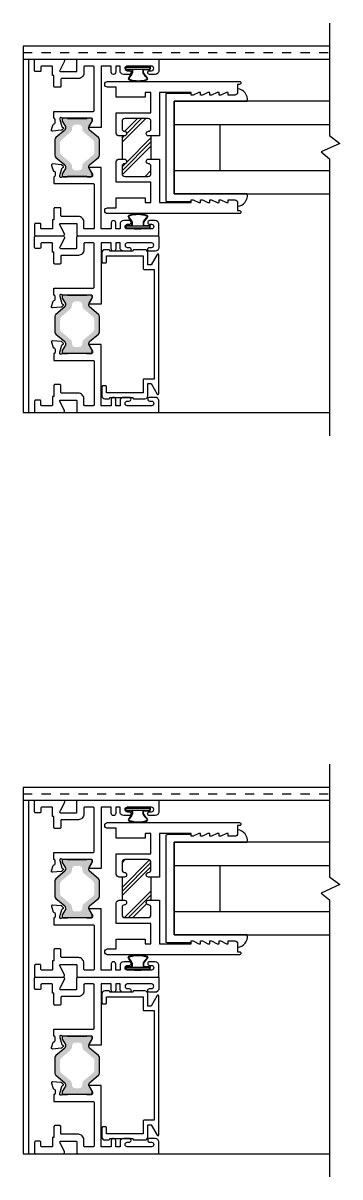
# Model space of a CAD drawing. Extents: x -239 to 68, y 0 to 111.
# Drawn here: x 7.54 to 10.97, y 7.67 to 20.12 of the extents above; entities that cross this region are included whole.
import ezdxf

# ---------------------------------------------------------------- set-up
doc = ezdxf.new("R2010")
doc.units = 0
doc.header["$LTSCALE"] = 0.25
doc.header["$MEASUREMENT"] = 0
doc.linetypes.add('HIDDEN', pattern=[0.375, 0.25, -0.125])
doc.layers.get('0').update_dxf_attribs({"linetype": 'CONTINUOUS'})
for name, color, linetype in [('FRAME', 1, 'CONTINUOUS'), ('GLASS', 7, 'CONTINUOUS'), ('SEAL', 7, 'CONTINUOUS'), ('SILL-PAN', 7, 'CONTINUOUS'), ('VENT', 5, 'CONTINUOUS')]:
    doc.layers.add(name, color=color, linetype=linetype)

# ---------------------------------------------------------------- blocks, each defined once
blk = doc.blocks.new('3711-JAMB')
h = blk.add_hatch(color=7)
h.dxf.hatch_style = 1
edge = h.paths.add_edge_path(flags=16)
edge.add_arc((-0.976, -0.753), 0.0472, -50.0002, 0, ccw=False)
edge.add_line((-0.945, -0.789), (-1.041, -0.87))
edge.add_arc((-1.011, -0.906), 0.0472, 129.9998, 180)
edge.add_line((-1.058, -0.906), (-1.058, -1.002))
edge.add_arc((-1.011, -1.002), 0.0472, 180, 230.0002)
edge.add_line((-1.041, -1.038), (-0.945, -1.119))
edge.add_arc((-0.976, -1.155), 0.0472, 0, 50.0002, ccw=False)
edge.add_line((-0.928, -1.155), (-0.928, -1.165))
edge.add_arc((-0.893, -1.165), 0.0355, 180.7985, 270)
edge.add_line((-0.893, -1.2), (-0.853, -1.2))
edge.add_arc((-0.853, -1.165), 0.0355, 270, 359.2015)
edge.add_line((-0.818, -1.165), (-0.818, -1.155))
edge.add_arc((-0.77, -1.155), 0.0472, 129.9998, 180, ccw=False)
edge.add_line((-0.801, -1.119), (-0.705, -1.038))
edge.add_arc((-0.735, -1.002), 0.0472, 309.9998, 360)
edge.add_line((-0.688, -1.002), (-0.688, -0.906))
edge.add_arc((-0.735, -0.906), 0.0472, 360, 410.0002)
edge.add_line((-0.705, -0.87), (-0.801, -0.789))
edge.add_arc((-0.77, -0.753), 0.0472, 180, 230.0002, ccw=False)
edge.add_line((-0.818, -0.753), (-0.818, -0.743))
edge.add_arc((-0.853, -0.743), 0.0355, 0.7985, 90)
edge.add_line((-0.853, -0.708), (-0.893, -0.708))
edge.add_arc((-0.893, -0.743), 0.0355, 90, 179.2015)
edge.add_line((-0.928, -0.743), (-0.928, -0.753))
edge = h.paths.add_edge_path()
edge.add_arc((-0.719, -0.744), 0.0302, 149.9999, 229.9998)
edge.add_line((-0.738, -0.767), (-0.644, -0.847))
edge.add_arc((-0.663, -0.87), 0.0302, 0, 49.9998, ccw=False)
edge.add_line((-0.633, -0.87), (-0.633, -1.038))
edge.add_arc((-0.663, -1.038), 0.0302, 310.0002, 360, ccw=False)
edge.add_line((-0.644, -1.061), (-0.738, -1.141))
edge.add_arc((-0.719, -1.164), 0.0302, 130.0002, 210.0001)
edge.add_line((-0.745, -1.179), (-0.712, -1.237))
edge.add_arc((-0.722, -1.243), 0.0119, 0, 30.0001, ccw=False)
edge.add_line((-0.71, -1.243), (-0.71, -1.257))
edge.add_arc((-0.722, -1.257), 0.0119, -89.931, 0.069, ccw=False)
edge.add_line((-0.722, -1.269), (-0.765, -1.269))
edge.add_arc((-0.765, -1.259), 0.00991, 216.8699, 270, ccw=False)
edge.add_line((-0.773, -1.265), (-0.973, -1.265))
edge.add_arc((-0.981, -1.259), 0.00991, 270, 323.1301, ccw=False)
edge.add_line((-0.981, -1.269), (-1.024, -1.269))
edge.add_arc((-1.024, -1.257), 0.0119, 180, 270, ccw=False)
edge.add_line((-1.036, -1.257), (-1.036, -1.243))
edge.add_arc((-1.024, -1.243), 0.0119, 149.9999, 180, ccw=False)
edge.add_line((-1.034, -1.237), (-1.001, -1.179))
edge.add_arc((-1.027, -1.164), 0.0302, 329.9999, 409.9998)
edge.add_line((-1.008, -1.141), (-1.102, -1.061))
edge.add_arc((-1.083, -1.038), 0.0302, 180, 229.9998, ccw=False)
edge.add_line((-1.113, -1.038), (-1.113, -0.87))
edge.add_arc((-1.083, -0.87), 0.0302, 130.0002, 180, ccw=False)
edge.add_line((-1.102, -0.847), (-1.008, -0.767))
edge.add_arc((-1.027, -0.744), 0.0302, 310.0002, 390.0001)
edge.add_line((-1.001, -0.729), (-1.034, -0.671))
edge.add_arc((-1.024, -0.665), 0.0119, 180, 210.0001, ccw=False)
edge.add_line((-1.036, -0.665), (-1.036, -0.651))
edge.add_arc((-1.024, -0.651), 0.0119, 90, 180, ccw=False)
edge.add_line((-1.024, -0.639), (-0.981, -0.639))
edge.add_arc((-0.981, -0.649), 0.00991, 36.8699, 90, ccw=False)
edge.add_line((-0.973, -0.643), (-0.773, -0.643))
edge.add_arc((-0.765, -0.649), 0.00991, 90, 143.1301, ccw=False)
edge.add_line((-0.765, -0.639), (-0.722, -0.639))
edge.add_arc((-0.722, -0.651), 0.0119, -0.069, 89.931, ccw=False)
edge.add_line((-0.71, -0.651), (-0.71, -0.665))
edge.add_arc((-0.722, -0.665), 0.0119, -30.0001, 0, ccw=False)
edge.add_line((-0.712, -0.671), (-0.745, -0.729))
for points in [[(-1.037, -0.21), (-1.039, -0.21, 0.414214), (-1.049, -0.22), (-1.049, -0.294, -0.414214), (-1.059, -0.304), (-1.114, -0.304, -0.414214), (-1.124, -0.294), (-1.124, -0.175), (-1.138, -0.175), (-1.138, -0.085, 0.414214), (-1.148, -0.075), (-1.255, -0.075, 0.414214), (-1.265, -0.085), (-1.265, -0.125, -0.414214), (-1.275, -0.135), (-1.323, -0.135, -0.414214), (-1.333, -0.125), (-1.333, -0.01, -0.414214), (-1.323, 0), (-1.026, 0, -0.546624), (-1.011, -0.023), (-1.062, -0.121, 0.546624), (-1.053, -0.135), (-0.885, -0.135, 0.414214), (-0.875, -0.125), (-0.875, -0.01, -0.414214), (-0.865, 0), (0, 0, -0.414214), (0.01, -0.01), (0.01, -0.125, -0.414214), (-0.03, -0.165), (-0.09, -0.165, -0.414214), (-0.11, -0.145, -0.414214), (-0.09, -0.125), (-0.07, -0.125, 0.414214), (-0.045, -0.1), (-0.045, -0.1, 0.414214), (-0.07, -0.075), (-0.331, -0.075, 0.414214), (-0.355, -0.1), (-0.355, -0.1, 0.414214), (-0.331, -0.125), (-0.31, -0.125, -0.414214), (-0.29, -0.145), (-0.29, -0.145, -0.414214), (-0.309, -0.165), (-0.37, -0.165, -0.414214), (-0.41, -0.125), (-0.41, -0.075), (-0.455, -0.075), (-0.455, -0.14, -0.414214), (-0.48, -0.165), (-0.48, -0.165, -0.414214), (-0.505, -0.141), (-0.505, -0.075), (-0.615, -0.075), (-0.615, -0.737), (-0.736, -0.737, -0.585524), (-0.742, -0.725), (-0.708, -0.665, 0.137872), (-0.706, -0.659), (-0.706, -0.651, 0.414214), (-0.718, -0.639), (-1.032, -0.639, -0.213422), (-1.04, -0.635, 0.6885), (-1.061, -0.643), (-1.061, -0.649, 0.065543), (-1.061, -0.652), (-1.04, -0.728, 0.267949), (-1.032, -0.736), (-1.028, -0.737, -0.57735), (-1.024, -0.751), (-1.038, -0.765, -0.176327), (-1.046, -0.768), (-1.139, -0.777, -0.548619), (-1.151, -0.761), (-1.131, -0.705, -0.263725), (-1.122, -0.698, 0.359508), (-1.112, -0.686), (-1.112, -0.651, 0.414214), (-1.124, -0.639), (-1.124, -0.564), (-0.7, -0.564, 0.414214), (-0.69, -0.554), (-0.69, -0.085, 0.414214), (-0.7, -0.075), (-0.79, -0.075, 0.414214), (-0.8, -0.085), (-0.8, -0.15, -0.414214), (-0.86, -0.21), (-1.039, -0.21)], [(-1.037, -1.698), (-1.039, -1.698, -0.414214), (-1.049, -1.688), (-1.049, -1.614, 0.414214), (-1.059, -1.604), (-1.114, -1.604, 0.414214), (-1.124, -1.614), (-1.124, -1.733), (-1.138, -1.733), (-1.138, -1.823, -0.414214), (-1.148, -1.833), (-1.255, -1.833, -0.414214), (-1.265, -1.823), (-1.265, -1.783, 0.414214), (-1.275, -1.773), (-1.323, -1.773, 0.414214), (-1.333, -1.783), (-1.333, -1.898, 0.414214), (-1.323, -1.908), (-1.026, -1.908, 0.546624), (-1.011, -1.885), (-1.062, -1.787, -0.546624), (-1.053, -1.773), (-0.885, -1.773, -0.414214), (-0.875, -1.783), (-0.875, -1.898, 0.414214), (-0.865, -1.908), (0, -1.908, 0.414214), (0.01, -1.898), (0.01, -1.783, 0.414214), (-0.03, -1.743), (-0.09, -1.743, 0.414214), (-0.11, -1.763, 0.414214), (-0.09, -1.783), (-0.07, -1.783, -0.414214), (-0.045, -1.808), (-0.045, -1.808, -0.414214), (-0.07, -1.833), (-0.331, -1.833, -0.414214), (-0.355, -1.808), (-0.355, -1.808, -0.414214), (-0.331, -1.783), (-0.31, -1.783, 0.414214), (-0.29, -1.763), (-0.29, -1.763, 0.414214), (-0.309, -1.743), (-0.37, -1.743, 0.414214), (-0.41, -1.783), (-0.41, -1.833), (-0.455, -1.833), (-0.455, -1.768, 0.414214), (-0.48, -1.743), (-0.48, -1.743, 0.414214), (-0.505, -1.767), (-0.505, -1.833), (-0.615, -1.833), (-0.615, -1.171), (-0.736, -1.171, 0.585524), (-0.742, -1.183), (-0.708, -1.243, -0.137872), (-0.706, -1.249), (-0.706, -1.257, -0.414214), (-0.718, -1.269), (-1.032, -1.269, 0.213422), (-1.04, -1.273, -0.6885), (-1.061, -1.265), (-1.061, -1.259, -0.065543), (-1.061, -1.256), (-1.04, -1.18, -0.267949), (-1.032, -1.172), (-1.028, -1.171, 0.57735), (-1.024, -1.157), (-1.038, -1.143, 0.176327), (-1.046, -1.14), (-1.139, -1.131, 0.548619), (-1.151, -1.147), (-1.131, -1.203, 0.263725), (-1.122, -1.21, -0.359508), (-1.112, -1.222), (-1.112, -1.257, -0.414214), (-1.124, -1.269), (-1.124, -1.344), (-0.7, -1.344, -0.414214), (-0.69, -1.354), (-0.69, -1.823, -0.414214), (-0.7, -1.833), (-0.79, -1.833, -0.414214), (-0.8, -1.823), (-0.8, -1.758, 0.414214), (-0.86, -1.698), (-1.039, -1.698)]]:
    blk.add_lwpolyline(points, format="xyb")
at = {"color": 7}
blk.add_lwpolyline([(-0.745, -0.729, 0.36397), (-0.738, -0.767), (-0.644, -0.847, -0.221694), (-0.633, -0.87), (-0.633, -1.038, -0.221694), (-0.644, -1.061), (-0.738, -1.141, 0.36397), (-0.745, -1.179), (-0.712, -1.237, -0.131653), (-0.71, -1.243), (-0.71, -1.257, -0.414214), (-0.722, -1.269), (-0.765, -1.269, -0.236068), (-0.773, -1.265), (-0.973, -1.265, -0.236068), (-0.981, -1.269), (-1.024, -1.269, -0.414214), (-1.036, -1.257), (-1.036, -1.243, -0.131653), (-1.034, -1.237), (-1.001, -1.179, 0.36397), (-1.008, -1.141), (-1.102, -1.061, -0.221694), (-1.113, -1.038), (-1.113, -0.87, -0.221694), (-1.102, -0.847), (-1.008, -0.767, 0.36397), (-1.001, -0.729), (-1.034, -0.671, -0.131653), (-1.036, -0.665), (-1.036, -0.651, -0.414214), (-1.024, -0.639), (-0.981, -0.639, -0.236068), (-0.973, -0.643), (-0.773, -0.643, -0.236068), (-0.765, -0.639), (-0.722, -0.639, -0.414214), (-0.71, -0.651), (-0.71, -0.665, -0.131653), (-0.712, -0.671)], format="xyb", close=True, dxfattribs=at)
blk = doc.blocks.new('3710 Jamb Filler')
blk.add_lwpolyline([(-0.12, 0.774, 0.414214), (-0.15, 0.804), (-0.27, 0.804, 0.414214), (-0.28, 0.794), (-0.28, 0.789), (-0.53, 0.789), (-0.53, 0.794, 0.414214), (-0.54, 0.804), (-0.585, 0.804, 0.414214), (-0.615, 0.774), (-0.615, 0.674, 0.414214), (-0.605, 0.664), (-0.575, 0.664, 0.414214), (-0.565, 0.674), (-0.565, 0.739), (-0.17, 0.739), (-0.17, 0.601, 0.414214), (-0.16, 0.591), (-0.05, 0.591), (-0.05, -0.591), (-0.16, -0.591, 0.414214), (-0.17, -0.601), (-0.17, -0.739), (-0.565, -0.739), (-0.565, -0.674, 0.414214), (-0.575, -0.664), (-0.605, -0.664, 0.414214), (-0.615, -0.674), (-0.615, -0.774, 0.414214), (-0.585, -0.804), (-0.54, -0.804, 0.414214), (-0.53, -0.794), (-0.53, -0.789), (-0.28, -0.789), (-0.28, -0.794, 0.414214), (-0.27, -0.804), (-0.15, -0.804, 0.414214), (-0.12, -0.774), (-0.12, -0.641), (-0.084, -0.641), (-0.019, -0.754, 0.767327), (0, -0.749), (0, 0.749, 0.767327), (-0.019, 0.754), (-0.084, 0.641), (-0.12, 0.641)], format="xyb", close=True)
blk = doc.blocks.new('*U38')
at = {"layer": 'FRAME'}
blk.add_blockref('3711-JAMB', (0, 0), dxfattribs=at)
at = {"layer": 'FRAME', "xscale": -1, "rotation": 180}
blk.add_blockref('3710 Jamb Filler', (0.01, -0.954), dxfattribs=at)
blk = doc.blocks.new('*U39')
at = {"layer": 'FRAME'}
blk.add_blockref('3711-JAMB', (0, 0), dxfattribs=at)
blk = doc.blocks.new('3073 FIXED STILE')
h = blk.add_hatch()
h.set_pattern_fill('PLAST', angle=45, style=0)
h.set_pattern_definition([(45, (-9.81972, -4.92716), (-0.1767767, 0.1767767), []), (45, (-9.84182, -4.90507), (-0.1767767, 0.1767767), []), (45, (-9.86391, -4.88297), (-0.1767767, 0.1767767), [])])
edge = h.paths.add_edge_path()
edge.add_line((0, 0.125), (0, -0.125))
edge.add_line((0, -0.125), (-0.027, -0.125))
edge.add_arc((-0.027, -0.15), 0.025, 90, 274.5812)
edge.add_line((-0.025, -0.175), (0, -0.175))
edge.add_line((0, -0.175), (0, -0.282))
edge.add_arc((-0.031, -0.282), 0.031, 270, 360, ccw=False)
edge.add_line((-0.031, -0.313), (-0.281, -0.313))
edge.add_arc((-0.281, -0.282), 0.031, 180, 270, ccw=False)
edge.add_line((-0.312, -0.282), (-0.312, -0.175))
edge.add_line((-0.312, -0.175), (-0.287, -0.175))
edge.add_arc((-0.287, -0.15), 0.025, 270, 445.4188)
edge.add_line((-0.285, -0.125), (-0.312, -0.125))
edge.add_line((-0.312, -0.125), (-0.312, 0.125))
edge.add_line((-0.312, 0.125), (-0.287, 0.125))
edge.add_arc((-0.287, 0.15), 0.025, 270, 445.4188)
edge.add_arc((-0.283, 0.205), 0.0297, 188.9864, 265.4188, ccw=False)
edge.add_line((-0.312, 0.2), (-0.312, 0.282))
edge.add_arc((-0.281, 0.282), 0.031, 90, 180, ccw=False)
edge.add_line((-0.281, 0.313), (-0.031, 0.313))
edge.add_arc((-0.031, 0.282), 0.031, 0, 90, ccw=False)
edge.add_line((0, 0.282), (0, 0.175))
edge.add_line((0, 0.175), (-0.025, 0.175))
edge.add_arc((-0.025, 0.15), 0.025, 90, 269.9954)
edge.add_line((-0.025, 0.125), (0, 0.125))
at = {"color": 7}
blk.add_line((-0.312, -0.125), (-0.312, 0.125), dxfattribs=at)
for points in [[(-0.312, 0.2, 0.414214), (-0.287, 0.175, -0.414214), (-0.262, 0.15), (-0.262, 0.149, -0.414214), (-0.286, 0.125), (-0.406, 0.125), (-0.406, 0.595), (-0.749, 0.595), (-0.749, 0.565), (-0.769, 0.565), (-0.829, 0.595), (-0.849, 0.595), (-0.849, 0.565), (-0.869, 0.565), (-0.929, 0.595), (-0.949, 0.595), (-0.949, 0.565), (-0.969, 0.565), (-1.029, 0.595), (-1.049, 0.595), (-1.049, 0.565), (-1.069, 0.565), (-1.129, 0.595), (-1.149, 0.595), (-1.149, 0.565), (-1.218, 0.565, -0.414214), (-1.249, 0.596), (-1.249, 0.681), (-1.27, 0.681, -0.414214), (-1.285, 0.696), (-1.285, 0.698, -0.414214), (-1.27, 0.713), (0.151, 0.713), (0.157, 0.713, -0.414214), (0.187, 0.683), (0.187, 0.682, -0.414214), (0.156, 0.651), (0.062, 0.651), (0.062, 0.544), (-0.25, 0.544), (-0.25, 0.594), (-0.312, 0.594), (-0.312, 0.375), (0.062, 0.375), (0.062, 0.156, -0.414214), (0.031, 0.125), (-0.026, 0.125, -0.414214), (-0.05, 0.149), (-0.05, 0.151, -0.414214), (-0.026, 0.175), (-0.025, 0.175, 0.414214), (0, 0.2), (0, 0.282, 0.414214), (-0.031, 0.313), (-0.281, 0.313, 0.414214), (-0.312, 0.282)], [(-1.285, -0.696, -0.414214), (-1.27, -0.681), (-1.249, -0.681), (-1.249, -0.596, -0.414214), (-1.218, -0.565), (-1.149, -0.565), (-1.149, -0.595), (-1.129, -0.595), (-1.069, -0.565), (-1.049, -0.565), (-1.049, -0.595), (-1.029, -0.595), (-0.969, -0.565), (-0.949, -0.565), (-0.949, -0.595), (-0.929, -0.595), (-0.869, -0.565), (-0.849, -0.565), (-0.849, -0.595), (-0.829, -0.595), (-0.769, -0.565), (-0.749, -0.565), (-0.749, -0.595), (-0.406, -0.595), (-0.406, -0.125), (-0.286, -0.125, -0.414214), (-0.262, -0.149), (-0.262, -0.15, -0.414214), (-0.287, -0.175, 0.414214), (-0.312, -0.2), (-0.312, -0.282, 0.414214), (-0.281, -0.313), (-0.031, -0.313, 0.414214), (0, -0.282), (0, -0.2, 0.414214), (-0.025, -0.175), (-0.026, -0.175, -0.414214), (-0.05, -0.151), (-0.05, -0.149, -0.414214), (-0.026, -0.125), (0.031, -0.125, -0.414214), (0.062, -0.156), (0.062, -0.375), (-0.312, -0.375), (-0.312, -0.594), (-0.25, -0.594), (-0.25, -0.544), (0.062, -0.544), (0.062, -0.651), (0.156, -0.651, -0.414214), (0.187, -0.682), (0.187, -0.683, -0.414214), (0.157, -0.713), (0.151, -0.713), (-1.27, -0.713, -0.414214), (-1.285, -0.698)]]:
    blk.add_lwpolyline(points, format="xyb", close=True)
blk.add_lwpolyline([(0, -0.125), (0, 0.125)], dxfattribs=at)
blk = doc.blocks.new('*U77')
for points in [[(-0.135, 0.031), (-0.135, 0.013, 0.414214), (-0.128, 0.006), (0.035, 0.006)], [(-0.129, 0.028), (-0.129, 0.016, 0.414214), (-0.126, 0.012), (0.126, 0.012, 0.414214), (0.129, 0.016), (0.129, 0.028)], [(-0.07, 0.038, 0.414214), (-0.063, 0.045), (-0.063, 0.068)], [(-0.035, 0.006), (-0.035, 0), (0.035, 0), (0.041, 0.006), (0.128, 0.006, 0.414214), (0.135, 0.013), (0.135, 0.031)]]:
    blk.add_lwpolyline(points, format="xyb")
blk.add_lwpolyline([(0.041, 0.012), (0.035, 0.006), (0.035, 0.012)])
for points, knots in [([(-0.063, 0.068), (-0.067, 0.094), (-0.147, 0.149), (0, 0.171), (0.157, 0.149), (0.067, 0.094), (0.063, 0.068)], [0, 0, 0, 0, 0.0788466, 0.167942, 0.2570375, 0.335884, 0.335884, 0.335884, 0.335884]), ([(-0.057, 0.069), (-0.061, 0.094), (-0.088, 0.115), (-0.1, 0.138), (-0.099, 0.14), (0, 0.169), (0.095, 0.146), (0.102, 0.14), (0.104, 0.135), (0.1, 0.128), (0.083, 0.109), (0.072, 0.098), (0.061, 0.081), (0.058, 0.075), (0.057, 0.069)], [2.5712303, 2.5712303, 2.5712303, 2.5712303, 2.6347872, 2.6347872, 2.6774866, 2.6774866, 2.7903183, 2.8239397, 2.8239397, 2.8575611, 2.8575611, 2.8911826, 2.8911826, 2.9071143, 2.9071143, 2.9071143, 2.9071143])]:
    blk.add_open_spline(points, degree=3, knots=knots)
for points, weights, degree, knots in [([(-0.135, 0.031), (-0.135, 0.038), (-0.128, 0.038), (-0.099, 0.038), (-0.07, 0.038)], [1, 0.707106873747, 1, 1, 1], 2, [0, 0, 0, 1.570796, 1.570796, 2.570796, 2.570796, 2.570796]), ([(-0.129, 0.028), (-0.129, 0.03), (-0.128, 0.031), (-0.127, 0.032), (-0.126, 0.032), (-0.028, 0.032), (0.07, 0.032), (0.098, 0.032), (0.126, 0.032), (0.129, 0.032), (0.129, 0.028)], [1, 0.923879507465, 1, 0.923879507465, 1, 1, 1, 1, 1, 0.707106873747, 1], 2, [0, 0, 0, 0.785398, 0.785398, 1.570797, 1.570797, 2.570797, 2.570797, 3.570797, 3.570797, 5.141593, 5.141593, 5.141593]), ([(0.07, 0.038), (0.089, 0.038), (0.109, 0.038), (0.128, 0.038), (0.13, 0.038), (0.132, 0.037), (0.133, 0.036)], [1, 1, 1, 1, 0.949253004976, 0.949253004976, 1], 3, [2.90668, 2.90668, 2.90668, 2.90668, 3.90668, 3.90668, 3.90668, 4.692079, 4.692079, 4.692079, 4.692079])]:
    blk.add_rational_spline(points, weights, degree=degree, knots=knots)
for points, weights in [([(-0.07, 0.032), (-0.062, 0.032), (-0.057, 0.037), (-0.057, 0.045)], [1, 0.804737854124, 0.804737854124, 1]), ([(0.057, 0.045), (0.057, 0.042), (0.058, 0.038), (0.061, 0.036)], [1, 0.94925295377, 0.94925295377, 1]), ([(0.061, 0.036), (0.063, 0.033), (0.067, 0.032), (0.07, 0.032)], [1, 0.94925295377, 0.94925295377, 1]), ([(0.063, 0.045), (0.063, 0.041), (0.066, 0.038), (0.07, 0.038)], [1, 0.804737854124, 0.804737854124, 1]), ([(0.133, 0.036), (0.134, 0.035), (0.135, 0.033), (0.135, 0.031)], [1, 0.949253004976, 0.949253004976, 1])]:
    blk.add_rational_spline(points, weights, degree=3)
for points in [[(-0.057, 0.068), (-0.057, 0.069), (-0.057, 0.069), (-0.057, 0.069)], [(-0.057, 0.045), (-0.057, 0.053), (-0.057, 0.061), (-0.057, 0.068)], [(0.057, 0.069), (0.057, 0.069), (0.057, 0.069), (0.057, 0.068)], [(0.057, 0.068), (0.057, 0.061), (0.057, 0.053), (0.057, 0.045)], [(0.063, 0.068), (0.063, 0.06), (0.063, 0.053), (0.063, 0.045)]]:
    blk.add_open_spline(points, degree=3)
blk = doc.blocks.new('*U48')
at = {"layer": 'SEAL', "xscale": -1, "rotation": 180}
blk.add_blockref('*U77', (0.415, 0.879), dxfattribs=at)
at = {"layer": 'SEAL'}
blk.add_blockref('*U77', (0.415, -0.879), dxfattribs=at)
at = {"layer": 'VENT', "color": 5, "xscale": -1}
blk.add_blockref('3073 FIXED STILE', (0.245, 0), dxfattribs=at)
blk = doc.blocks.new('3070-EX-GLASS-SCREEN')
blk.add_lwpolyline([(1.179, 0.5), (1.161, 0.5), (1.161, 0.48), (1.191, 0.42), (1.191, 0.4), (1.161, 0.4), (1.161, 0.38), (1.191, 0.32), (1.191, 0.3), (1.161, 0.3), (1.161, 0.28), (1.191, 0.22), (1.191, 0.2), (1.161, 0.2), (1.161, 0.18), (1.191, 0.12), (1.191, 0.1), (1.161, 0.1), (1.161, 0.031, 0.414214), (1.192, 0), (1.23, 0, -0.438024), (1.096, -0.105), (1.096, 0.687), (0.096, 0.687), (0.096, -0.105, -0.438024), (-0.038, 0), (0, 0, 0.414214), (0.031, 0.031), (0.031, 0.1), (0.001, 0.1), (0.001, 0.12), (0.031, 0.18), (0.031, 0.2), (0.001, 0.2), (0.001, 0.22), (0.031, 0.28), (0.031, 0.3), (0.001, 0.3), (0.001, 0.32), (0.031, 0.38), (0.031, 0.4), (0.001, 0.4), (0.001, 0.42), (0.031, 0.48), (0.031, 0.5), (0.013, 0.5), (0.013, 0.713), (0.013, 0.749, -0.072616), (0.017, 0.776), (1.175, 0.776, -0.072616), (1.179, 0.749), (1.179, 0.713)], format="xyb", close=True)
at = {"layer": 'GLASS'}
for p, q in [((0.096, -0.993), (0.096, 0.687)), ((0.096, 0.687), (1.096, 0.687)), ((0.346, 0.687), (0.346, -0.993)), ((0.846, -0.993), (0.846, 0.687)), ((1.096, 0.687), (1.096, -0.993)), ((0.846, 0.187), (0.346, 0.187))]:
    blk.add_line(p, q, dxfattribs=at)

msp = doc.modelspace()

# ---------------------------------------------------------------- linework, layer by layer
for p, q in [((7.542, 15.915), (10.854, 15.915)), ((7.542, 7.915), (10.854, 7.915))]:
    msp.add_line(p, q)
at = {"color": 7}
for points in [[(10.854, 20.12), (10.854, 18.905), (10.968, 18.82), (10.764, 18.729), (10.854, 18.655), (10.854, 15.665)], [(10.854, 12.12), (10.854, 10.905), (10.968, 10.82), (10.764, 10.729), (10.854, 10.655), (10.854, 7.665)]]:
    msp.add_lwpolyline(points, dxfattribs=at)
at = {"layer": 'SILL-PAN'}
for p, q in [((10.854, 19.87), (7.542, 19.87)), ((7.542, 19.731), (10.854, 19.731)), ((10.854, 11.87), (7.542, 11.87)), ((7.542, 11.731), (10.854, 11.731))]:
    msp.add_line(p, q, dxfattribs=at)
at = {"layer": 'SILL-PAN', "linetype": 'HIDDEN'}
for p, q in [((7.542, 19.801), (10.854, 19.801)), ((7.542, 11.801), (10.854, 11.801))]:
    msp.add_line(p, q, dxfattribs=at)
at = {"layer": 'SILL-PAN'}
for points in [[(7.542, 19.87), (7.542, 15.915), (7.604, 15.915), (7.604, 19.731)], [(7.542, 11.87), (7.542, 7.915), (7.604, 7.915), (7.604, 11.731)]]:
    msp.add_lwpolyline(points, dxfattribs=at)

# ---------------------------------------------------------------- block references
at = {"layer": 'FRAME', "xscale": -1, "rotation": 180}
for name, p in [('*U39', (9, 17.823)), ('*U38', (9, 15.915)), ('*U39', (9, 9.823)), ('*U38', (9, 7.915))]:
    msp.add_blockref(name, p, dxfattribs=at)
at = {"layer": 'GLASS', "xscale": -1, "rotation": 90}
for p in [(9.861, 19.373), (9.861, 11.373)]:
    msp.add_blockref('3070-EX-GLASS-SCREEN', p, dxfattribs=at)
at = {"layer": 'VENT', "xscale": -1, "rotation": 180}
for p in [(8.367, 18.777), (8.367, 10.777)]:
    msp.add_blockref('*U48', p, dxfattribs=at)

doc.saveas('drawing.dxf')
